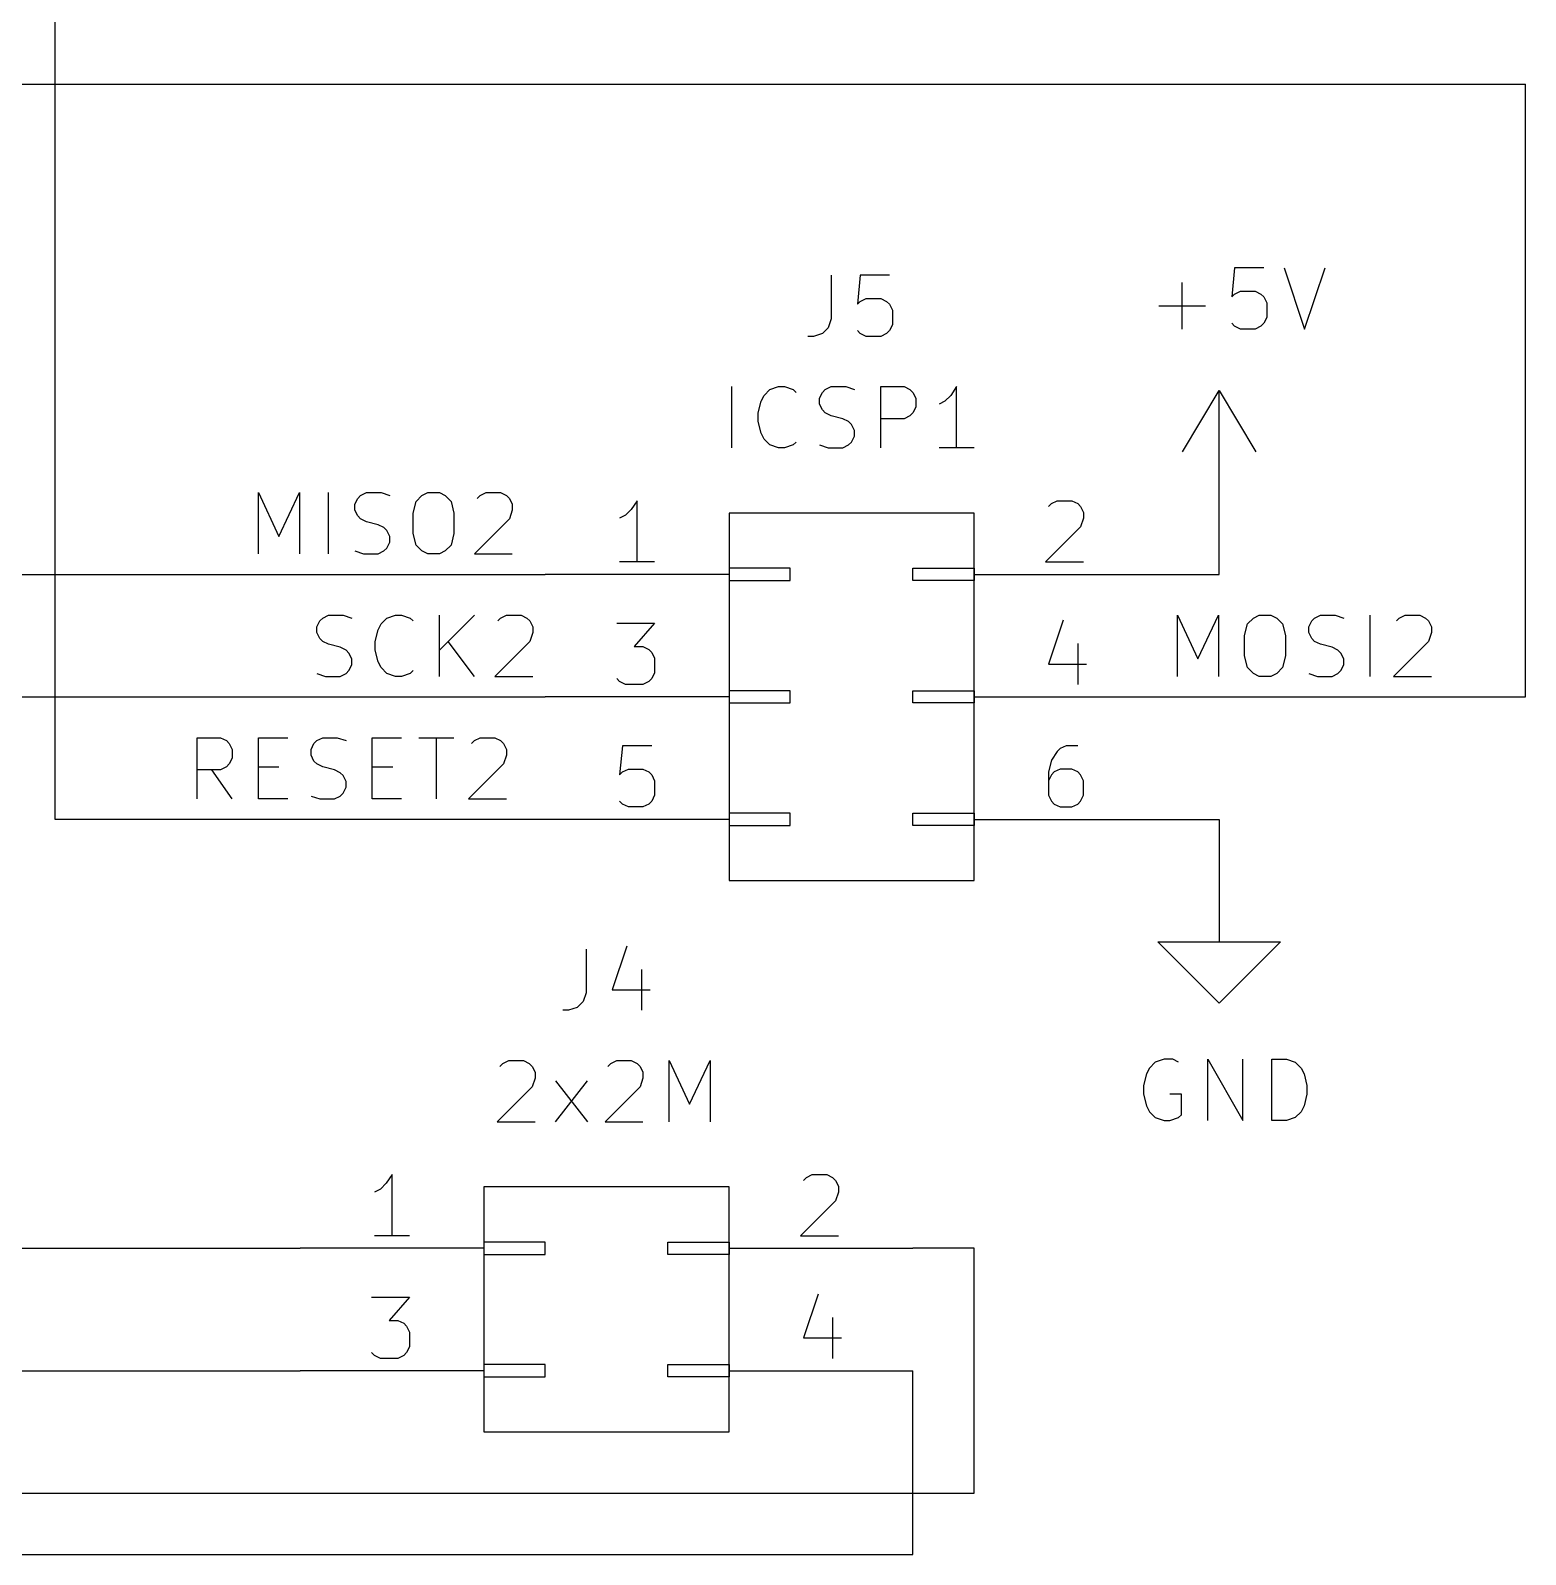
# Model space of a CAD drawing. Header units: millimetres. Extents: x 10 to 287, y -200 to -10.
# Drawn here: x 197.61 to 228.6, y -92.71 to -61.12 of the extents above; entities that cross this region are included whole.
import ezdxf

# ---------------------------------------------------------------- set-up
doc = ezdxf.new("R2010")
doc.units = ezdxf.units.MM
for name, color, linetype in [('GREENSIXTYFIVE', 129, 'CONTINUOUS'), ('LIGHTGREEN', 92, 'CONTINUOUS'), ('LIGHTRED', 12, 'CONTINUOUS'), ('RED', 14, 'CONTINUOUS'), ('REDSIX', 19, 'CONTINUOUS'), ('WHITE', 250, 'CONTINUOUS')]:
    doc.layers.add(name, color=color, linetype=linetype)

msp = doc.modelspace()

# ---------------------------------------------------------------- linework, layer by layer
at = {"layer": 'GREENSIXTYFIVE', "linetype": 'CONTINUOUS'}
for p, q in [((214.2067, -66.1874), (214.2067, -67.0946)), ((214.2067, -66.1874), (214.2067, -67.0946)), ((214.8114, -66.1874), (214.751, -66.7922)), ((214.8114, -66.1874), (214.751, -66.7922)), ((215.4162, -66.1874), (214.8114, -66.1874)), ((215.4162, -66.1874), (214.8114, -66.1874)), ((221.4819, -67.305), (221.4819, -66.3374)), ((221.4819, -67.305), (221.4819, -66.3374)), ((222.5705, -66.035), (222.5101, -66.6398)), ((222.5705, -66.035), (222.5101, -66.6398)), ((223.1753, -66.035), (222.5705, -66.035)), ((223.1753, -66.035), (222.5705, -66.035)), ((223.5986, -66.035), (224.0219, -67.305)), ((223.5986, -66.035), (224.0219, -67.305)), ((224.0219, -67.305), (224.4453, -66.035)), ((224.0219, -67.305), (224.4453, -66.035)), ((222.5101, -66.6398), (222.5705, -66.5793)), ((222.5101, -66.6398), (222.5705, -66.5793)), ((222.5705, -66.5793), (222.6915, -66.5188)), ((222.5705, -66.5793), (222.6915, -66.5188)), ((222.6915, -66.5188), (222.9939, -66.5188)), ((222.6915, -66.5188), (222.9939, -66.5188)), ((222.9939, -66.5188), (223.1148, -66.5793)), ((222.9939, -66.5188), (223.1148, -66.5793)), ((223.1148, -66.5793), (223.1753, -66.6398)), ((223.1148, -66.5793), (223.1753, -66.6398)), ((223.1753, -66.6398), (223.2358, -66.7607)), ((223.1753, -66.6398), (223.2358, -66.7607)), ((214.751, -66.7922), (214.8114, -66.7317)), ((214.751, -66.7922), (214.8114, -66.7317)), ((214.8114, -66.7317), (214.9324, -66.6712)), ((214.8114, -66.7317), (214.9324, -66.6712)), ((214.9324, -66.6712), (215.2348, -66.6712)), ((214.9324, -66.6712), (215.2348, -66.6712)), ((215.2348, -66.6712), (215.3557, -66.7317)), ((215.2348, -66.6712), (215.3557, -66.7317)), ((215.3557, -66.7317), (215.4162, -66.7922)), ((215.3557, -66.7317), (215.4162, -66.7922)), ((215.4162, -66.7922), (215.4767, -66.9131)), ((215.4162, -66.7922), (215.4767, -66.9131)), ((215.4767, -66.9131), (215.4767, -67.2155)), ((215.4767, -66.9131), (215.4767, -67.2155)), ((220.9981, -66.8212), (221.9658, -66.8212)), ((220.9981, -66.8212), (221.9658, -66.8212)), ((223.2358, -66.7607), (223.2358, -67.0631)), ((223.2358, -66.7607), (223.2358, -67.0631)), ((214.1462, -67.276), (214.0253, -67.397)), ((214.1462, -67.276), (214.0253, -67.397)), ((214.2067, -67.0946), (214.1462, -67.276)), ((214.2067, -67.0946), (214.1462, -67.276)), ((215.4767, -67.2155), (215.4162, -67.3365)), ((215.4767, -67.2155), (215.4162, -67.3365)), ((222.5705, -67.2446), (222.5101, -67.1841)), ((222.5705, -67.2446), (222.5101, -67.1841)), ((222.6915, -67.305), (222.5705, -67.2446)), ((222.6915, -67.305), (222.5705, -67.2446)), ((223.1148, -67.2446), (222.9939, -67.305)), ((223.1148, -67.2446), (222.9939, -67.305)), ((223.1753, -67.1841), (223.1148, -67.2446)), ((223.1753, -67.1841), (223.1148, -67.2446)), ((223.2358, -67.0631), (223.1753, -67.1841)), ((223.2358, -67.0631), (223.1753, -67.1841)), ((213.8438, -67.4574), (213.7229, -67.4574)), ((213.8438, -67.4574), (213.7229, -67.4574)), ((214.0253, -67.397), (213.8438, -67.4574)), ((214.0253, -67.397), (213.8438, -67.4574)), ((214.8114, -67.397), (214.751, -67.3365)), ((214.8114, -67.397), (214.751, -67.3365)), ((214.9324, -67.4574), (214.8114, -67.397)), ((214.9324, -67.4574), (214.8114, -67.397)), ((215.2348, -67.4574), (214.9324, -67.4574)), ((215.2348, -67.4574), (214.9324, -67.4574)), ((215.3557, -67.397), (215.2348, -67.4574)), ((215.3557, -67.397), (215.2348, -67.4574)), ((215.4162, -67.3365), (215.3557, -67.397)), ((215.4162, -67.3365), (215.3557, -67.397)), ((222.9939, -67.305), (222.6915, -67.305)), ((222.9939, -67.305), (222.6915, -67.305)), ((212.1504, -69.7688), (212.1504, -68.4988)), ((212.1504, -69.7688), (212.1504, -68.4988)), ((212.8157, -68.6803), (212.9367, -68.5593)), ((212.8157, -68.6803), (212.9367, -68.5593)), ((212.9367, -68.5593), (213.1181, -68.4988)), ((212.9367, -68.5593), (213.1181, -68.4988)), ((213.1181, -68.4988), (213.239, -68.4988)), ((213.1181, -68.4988), (213.239, -68.4988)), ((213.239, -68.4988), (213.4205, -68.5593)), ((213.239, -68.4988), (213.4205, -68.5593)), ((213.4205, -68.5593), (213.4809, -68.6198)), ((213.4205, -68.5593), (213.4809, -68.6198)), ((214.0252, -68.6198), (214.0857, -68.5593)), ((214.0252, -68.6198), (214.0857, -68.5593)), ((214.0857, -68.5593), (214.2067, -68.4988)), ((214.0857, -68.5593), (214.2067, -68.4988)), ((214.2067, -68.4988), (214.509, -68.4988)), ((214.2067, -68.4988), (214.509, -68.4988)), ((214.509, -68.4988), (214.6905, -68.5593)), ((214.509, -68.4988), (214.6905, -68.5593)), ((215.2347, -69.7688), (215.2347, -68.4988)), ((215.2347, -68.4988), (215.7185, -68.4988)), ((215.2347, -69.7688), (215.2347, -68.4988)), ((215.2347, -68.4988), (215.7185, -68.4988)), ((215.7185, -68.4988), (215.8395, -68.5593)), ((215.7185, -68.4988), (215.8395, -68.5593)), ((215.8395, -68.5593), (215.9, -68.6198)), ((215.8395, -68.5593), (215.9, -68.6198)), ((216.8071, -68.4988), (216.6862, -68.6803)), ((216.8071, -68.4988), (216.6862, -68.6803)), ((216.8071, -69.7688), (216.8071, -68.4988)), ((216.8071, -69.7688), (216.8071, -68.4988)), ((212.6948, -69.0431), (212.7552, -68.8012)), ((212.6948, -69.0431), (212.7552, -68.8012)), ((212.7552, -68.8012), (212.8157, -68.6803)), ((212.7552, -68.8012), (212.8157, -68.6803)), ((213.9648, -68.7407), (214.0252, -68.6198)), ((213.9648, -68.7407), (214.0252, -68.6198)), ((213.9648, -68.8617), (213.9648, -68.7407)), ((213.9648, -68.8617), (213.9648, -68.7407)), ((214.0252, -68.9826), (213.9648, -68.8617)), ((214.0252, -68.9826), (213.9648, -68.8617)), ((215.9, -68.6198), (215.9604, -68.7407)), ((215.9, -68.6198), (215.9604, -68.7407)), ((215.9604, -68.7407), (215.9604, -68.9222)), ((215.9604, -68.7407), (215.9604, -68.9222)), ((216.5652, -68.8012), (216.4443, -68.8617)), ((216.5652, -68.8012), (216.4443, -68.8617)), ((216.6862, -68.6803), (216.5652, -68.8012)), ((216.6862, -68.6803), (216.5652, -68.8012)), ((212.6948, -69.2245), (212.6948, -69.0431)), ((212.6948, -69.2245), (212.6948, -69.0431)), ((214.0857, -69.0431), (214.0252, -68.9826)), ((214.0857, -69.0431), (214.0252, -68.9826)), ((214.2067, -69.1036), (214.0857, -69.0431)), ((214.2067, -69.1036), (214.0857, -69.0431)), ((214.4486, -69.1641), (214.2067, -69.1036)), ((214.4486, -69.1641), (214.2067, -69.1036)), ((214.5695, -69.2245), (214.4486, -69.1641)), ((214.5695, -69.2245), (214.4486, -69.1641)), ((215.7185, -69.1641), (215.2347, -69.1641)), ((215.7185, -69.1641), (215.2347, -69.1641)), ((215.8395, -69.1036), (215.7185, -69.1641)), ((215.8395, -69.1036), (215.7185, -69.1641)), ((215.9, -69.0431), (215.8395, -69.1036)), ((215.9, -69.0431), (215.8395, -69.1036)), ((215.9604, -68.9222), (215.9, -69.0431)), ((215.9604, -68.9222), (215.9, -69.0431)), ((212.7552, -69.4664), (212.6948, -69.2245)), ((212.7552, -69.4664), (212.6948, -69.2245)), ((212.8157, -69.5874), (212.7552, -69.4664)), ((212.8157, -69.5874), (212.7552, -69.4664)), ((214.63, -69.285), (214.5695, -69.2245)), ((214.63, -69.285), (214.5695, -69.2245)), ((214.6905, -69.406), (214.63, -69.285)), ((214.6905, -69.406), (214.63, -69.285)), ((214.6905, -69.5269), (214.6905, -69.406)), ((214.6905, -69.5269), (214.6905, -69.406)), ((212.9367, -69.7084), (212.8157, -69.5874)), ((212.9367, -69.7084), (212.8157, -69.5874)), ((213.1181, -69.7688), (212.9367, -69.7084)), ((213.1181, -69.7688), (212.9367, -69.7084)), ((213.239, -69.7688), (213.1181, -69.7688)), ((213.239, -69.7688), (213.1181, -69.7688)), ((213.4205, -69.7084), (213.239, -69.7688)), ((213.4205, -69.7084), (213.239, -69.7688)), ((213.4809, -69.6479), (213.4205, -69.7084)), ((213.4809, -69.6479), (213.4205, -69.7084)), ((213.9648, -69.7084), (214.1462, -69.7688)), ((213.9648, -69.7084), (214.1462, -69.7688)), ((214.1462, -69.7688), (214.4486, -69.7688)), ((214.1462, -69.7688), (214.4486, -69.7688)), ((214.4486, -69.7688), (214.5695, -69.7084)), ((214.4486, -69.7688), (214.5695, -69.7084)), ((214.5695, -69.7084), (214.63, -69.6479)), ((214.5695, -69.7084), (214.63, -69.6479)), ((214.63, -69.6479), (214.6905, -69.5269)), ((214.63, -69.6479), (214.6905, -69.5269)), ((217.17, -69.7688), (216.4443, -69.7688)), ((217.17, -69.7688), (216.4443, -69.7688)), ((209.1267, -80.1574), (209.1267, -81.0646)), ((209.9733, -80.097), (209.671, -81.0041)), ((210.2757, -80.5808), (210.2757, -81.4274)), ((209.1267, -81.0646), (209.0662, -81.246)), ((209.671, -81.0041), (210.4571, -81.0041)), ((208.7638, -81.4274), (208.6429, -81.4274)), ((208.9453, -81.367), (208.7638, -81.4274)), ((209.0662, -81.246), (208.9453, -81.367)), ((221.107, -82.4434), (220.9256, -82.5039)), ((221.107, -82.4434), (220.9256, -82.5039)), ((221.2884, -82.4434), (221.107, -82.4434)), ((221.2884, -82.4434), (221.107, -82.4434)), ((221.4094, -82.5039), (221.2884, -82.4434)), ((221.4094, -82.5039), (221.2884, -82.4434)), ((222.0141, -83.7134), (222.0141, -82.4434)), ((222.0141, -82.4434), (222.7398, -83.7134)), ((222.0141, -83.7134), (222.0141, -82.4434)), ((222.0141, -82.4434), (222.7398, -83.7134)), ((222.7398, -83.7134), (222.7398, -82.4434)), ((222.7398, -83.7134), (222.7398, -82.4434)), ((223.3446, -83.7134), (223.3446, -82.4434)), ((223.3446, -82.4434), (223.647, -82.4434)), ((223.3446, -83.7134), (223.3446, -82.4434)), ((223.3446, -82.4434), (223.647, -82.4434)), ((223.647, -82.4434), (223.8284, -82.5039)), ((223.647, -82.4434), (223.8284, -82.5039)), ((207.3427, -82.5898), (207.4031, -82.5293)), ((207.4031, -82.5293), (207.5241, -82.4688)), ((207.5241, -82.4688), (207.8265, -82.4688)), ((207.8265, -82.4688), (207.9474, -82.5293)), ((207.9474, -82.5293), (208.0079, -82.5898)), ((208.0079, -82.5898), (208.0684, -82.7107)), ((208.0684, -82.7107), (208.0684, -82.8317)), ((209.5803, -82.5898), (209.6407, -82.5293)), ((209.6407, -82.5293), (209.7617, -82.4688)), ((209.7617, -82.4688), (210.0641, -82.4688)), ((210.0641, -82.4688), (210.185, -82.5293)), ((210.185, -82.5293), (210.2455, -82.5898)), ((210.2455, -82.5898), (210.306, -82.7107)), ((210.306, -82.7107), (210.306, -82.8317)), ((210.8502, -83.7388), (210.8502, -82.4688)), ((210.8502, -82.4688), (211.2736, -83.376)), ((211.2736, -83.376), (211.6969, -82.4688)), ((211.6969, -82.4688), (211.6969, -83.7388)), ((220.7441, -82.7458), (220.6837, -82.9877)), ((220.7441, -82.7458), (220.6837, -82.9877)), ((220.8046, -82.6249), (220.7441, -82.7458)), ((220.8046, -82.6249), (220.7441, -82.7458)), ((220.9256, -82.5039), (220.8046, -82.6249)), ((220.9256, -82.5039), (220.8046, -82.6249)), ((223.8284, -82.5039), (223.9494, -82.6249)), ((223.8284, -82.5039), (223.9494, -82.6249)), ((223.9494, -82.6249), (224.0099, -82.7458)), ((223.9494, -82.6249), (224.0099, -82.7458)), ((224.0099, -82.7458), (224.0703, -82.9877)), ((224.0099, -82.7458), (224.0703, -82.9877)), ((208.0079, -83.0131), (207.2822, -83.7388)), ((208.0684, -82.8317), (208.0079, -83.0131)), ((208.4917, -83.7388), (209.1569, -82.8922)), ((208.4917, -82.8922), (209.1569, -83.7388)), ((210.2455, -83.0131), (209.5198, -83.7388)), ((210.306, -82.8317), (210.2455, -83.0131)), ((220.6837, -82.9877), (220.6837, -83.1691)), ((220.6837, -82.9877), (220.6837, -83.1691)), ((224.0703, -82.9877), (224.0703, -83.1691)), ((224.0703, -82.9877), (224.0703, -83.1691)), ((220.6837, -83.1691), (220.7441, -83.411)), ((220.6837, -83.1691), (220.7441, -83.411)), ((221.4698, -83.1691), (221.2279, -83.1691)), ((221.4698, -83.1691), (221.2279, -83.1691)), ((221.4698, -83.5925), (221.4698, -83.1691)), ((221.4698, -83.5925), (221.4698, -83.1691)), ((224.0703, -83.1691), (224.0099, -83.411)), ((224.0703, -83.1691), (224.0099, -83.411)), ((220.7441, -83.411), (220.8046, -83.532)), ((220.7441, -83.411), (220.8046, -83.532)), ((220.8046, -83.532), (220.9256, -83.653)), ((220.8046, -83.532), (220.9256, -83.653)), ((220.9256, -83.653), (221.107, -83.7134)), ((220.9256, -83.653), (221.107, -83.7134)), ((221.107, -83.7134), (221.2279, -83.7134)), ((221.107, -83.7134), (221.2279, -83.7134)), ((221.2279, -83.7134), (221.4094, -83.653)), ((221.2279, -83.7134), (221.4094, -83.653)), ((221.4094, -83.653), (221.4698, -83.5925)), ((221.4094, -83.653), (221.4698, -83.5925)), ((223.647, -83.7134), (223.3446, -83.7134)), ((223.647, -83.7134), (223.3446, -83.7134)), ((223.8284, -83.653), (223.647, -83.7134)), ((223.8284, -83.653), (223.647, -83.7134)), ((223.9494, -83.532), (223.8284, -83.653)), ((223.9494, -83.532), (223.8284, -83.653)), ((224.0099, -83.411), (223.9494, -83.532)), ((224.0099, -83.411), (223.9494, -83.532)), ((207.2822, -83.7388), (208.0684, -83.7388)), ((209.5198, -83.7388), (210.306, -83.7388))]:
    msp.add_line(p, q, dxfattribs=at)
at = {"layer": 'LIGHTGREEN', "linetype": 'CONTINUOUS'}
for p, q in [((198.12, -77.47), (198.12, -40.64)), ((193.04, -62.23), (228.6, -62.23)), ((228.6, -74.93), (228.6, -62.23)), ((222.25, -72.39), (222.25, -71.12)), ((195.58, -72.39), (208.28, -72.39)), ((220.98, -72.39), (222.25, -72.39)), ((180.34, -74.93), (208.28, -74.93)), ((220.98, -74.93), (228.6, -74.93)), ((208.28, -77.47), (198.12, -77.47)), ((220.98, -77.47), (222.25, -77.47)), ((222.25, -77.47), (222.25, -78.74)), ((191.77, -86.36), (203.2, -86.36)), ((217.17, -86.36), (215.9, -86.36)), ((217.17, -91.44), (217.17, -86.36)), ((189.23, -88.9), (203.2, -88.9)), ((215.9, -92.71), (215.9, -88.9)), ((185.42, -91.44), (217.17, -91.44)), ((182.88, -92.71), (215.9, -92.71))]:
    msp.add_line(p, q, dxfattribs=at)
at = {"layer": 'LIGHTRED', "linetype": 'CONTINUOUS'}
for p, q in [((210.0641, -71.0444), (209.9431, -71.1653)), ((210.0641, -71.0444), (209.9431, -71.1653)), ((210.185, -70.8629), (210.0641, -71.0444)), ((210.185, -70.8629), (210.0641, -71.0444)), ((210.185, -72.1329), (210.185, -70.8629)), ((210.185, -72.1329), (210.185, -70.8629)), ((218.7122, -70.9839), (218.7726, -70.9234)), ((218.7122, -70.9839), (218.7726, -70.9234)), ((218.7726, -70.9234), (218.8936, -70.8629)), ((218.7726, -70.9234), (218.8936, -70.8629)), ((218.8936, -70.8629), (219.196, -70.8629)), ((218.8936, -70.8629), (219.196, -70.8629)), ((219.196, -70.8629), (219.3169, -70.9234)), ((219.196, -70.8629), (219.3169, -70.9234)), ((219.3169, -70.9234), (219.3774, -70.9839)), ((219.3169, -70.9234), (219.3774, -70.9839)), ((219.3774, -70.9839), (219.4379, -71.1048)), ((219.3774, -70.9839), (219.4379, -71.1048)), ((209.9431, -71.1653), (209.8222, -71.2258)), ((209.9431, -71.1653), (209.8222, -71.2258)), ((219.4379, -71.2258), (219.3774, -71.4072)), ((219.4379, -71.2258), (219.3774, -71.4072)), ((219.4379, -71.1048), (219.4379, -71.2258)), ((219.4379, -71.1048), (219.4379, -71.2258)), ((219.3774, -71.4072), (218.6517, -72.1329)), ((219.3774, -71.4072), (218.6517, -72.1329)), ((210.5479, -72.1329), (209.8222, -72.1329)), ((210.5479, -72.1329), (209.8222, -72.1329)), ((218.6517, -72.1329), (219.4379, -72.1329)), ((218.6517, -72.1329), (219.4379, -72.1329)), ((209.7617, -73.4029), (210.5479, -73.4029)), ((209.7617, -73.4029), (210.5479, -73.4029)), ((210.5479, -73.4029), (210.1245, -73.8867)), ((210.5479, -73.4029), (210.1245, -73.8867)), ((219.0145, -73.3425), (218.7122, -74.2496)), ((219.0145, -73.3425), (218.7122, -74.2496)), ((210.1245, -73.8867), (210.306, -73.8867)), ((210.1245, -73.8867), (210.306, -73.8867)), ((210.306, -73.8867), (210.4269, -73.9472)), ((210.306, -73.8867), (210.4269, -73.9472)), ((219.3169, -73.8263), (219.3169, -74.6729)), ((219.3169, -73.8263), (219.3169, -74.6729)), ((210.4269, -73.9472), (210.4874, -74.0077)), ((210.4269, -73.9472), (210.4874, -74.0077)), ((210.4874, -74.0077), (210.5479, -74.1286)), ((210.4874, -74.0077), (210.5479, -74.1286)), ((210.5479, -74.1286), (210.5479, -74.431)), ((210.5479, -74.1286), (210.5479, -74.431)), ((209.8222, -74.6125), (209.7617, -74.552)), ((209.8222, -74.6125), (209.7617, -74.552)), ((210.4874, -74.552), (210.4269, -74.6125)), ((210.4874, -74.552), (210.4269, -74.6125)), ((210.5479, -74.431), (210.4874, -74.552)), ((210.5479, -74.431), (210.4874, -74.552)), ((218.7122, -74.2496), (219.4983, -74.2496)), ((218.7122, -74.2496), (219.4983, -74.2496)), ((209.9431, -74.6729), (209.8222, -74.6125)), ((209.9431, -74.6729), (209.8222, -74.6125)), ((210.306, -74.6729), (209.9431, -74.6729)), ((210.306, -74.6729), (209.9431, -74.6729)), ((210.4269, -74.6125), (210.306, -74.6729)), ((210.4269, -74.6125), (210.306, -74.6729)), ((209.8826, -75.9429), (209.8222, -76.5477)), ((209.8826, -75.9429), (209.8222, -76.5477)), ((210.4874, -75.9429), (209.8826, -75.9429)), ((210.4874, -75.9429), (209.8826, -75.9429)), ((218.8936, -76.0639), (218.7726, -76.2453)), ((218.8936, -76.0639), (218.7726, -76.2453)), ((218.9541, -76.0034), (218.8936, -76.0639)), ((218.9541, -76.0034), (218.8936, -76.0639)), ((219.075, -75.9429), (218.9541, -76.0034)), ((219.075, -75.9429), (218.9541, -76.0034)), ((219.3169, -75.9429), (219.075, -75.9429)), ((219.3169, -75.9429), (219.075, -75.9429)), ((209.8826, -76.4872), (210.0036, -76.4267)), ((209.8826, -76.4872), (210.0036, -76.4267)), ((210.0036, -76.4267), (210.306, -76.4267)), ((210.0036, -76.4267), (210.306, -76.4267)), ((210.306, -76.4267), (210.4269, -76.4872)), ((210.306, -76.4267), (210.4269, -76.4872)), ((218.7726, -76.2453), (218.7122, -76.4872)), ((218.7726, -76.2453), (218.7122, -76.4872)), ((218.9541, -76.4267), (218.8331, -76.4872)), ((218.9541, -76.4267), (218.8331, -76.4872)), ((219.196, -76.4267), (218.9541, -76.4267)), ((219.196, -76.4267), (218.9541, -76.4267)), ((219.3169, -76.4872), (219.196, -76.4267)), ((219.3169, -76.4872), (219.196, -76.4267)), ((209.8222, -76.5477), (209.8826, -76.4872)), ((209.8222, -76.5477), (209.8826, -76.4872)), ((210.4269, -76.4872), (210.4874, -76.5477)), ((210.4269, -76.4872), (210.4874, -76.5477)), ((210.4874, -76.5477), (210.5479, -76.6686)), ((210.4874, -76.5477), (210.5479, -76.6686)), ((210.5479, -76.6686), (210.5479, -76.971)), ((210.5479, -76.6686), (210.5479, -76.971)), ((218.7122, -76.4872), (218.7122, -76.971)), ((218.7122, -76.4872), (218.7122, -76.971)), ((218.7726, -76.5477), (218.7122, -76.6686)), ((218.7726, -76.5477), (218.7122, -76.6686)), ((218.8331, -76.4872), (218.7726, -76.5477)), ((218.8331, -76.4872), (218.7726, -76.5477)), ((219.3774, -76.5477), (219.3169, -76.4872)), ((219.3774, -76.5477), (219.3169, -76.4872)), ((219.4379, -76.6686), (219.3774, -76.5477)), ((219.4379, -76.6686), (219.3774, -76.5477)), ((219.4379, -76.971), (219.4379, -76.6686)), ((219.4379, -76.971), (219.4379, -76.6686)), ((210.5479, -76.971), (210.4874, -77.092)), ((210.5479, -76.971), (210.4874, -77.092)), ((218.7122, -76.971), (218.7726, -77.092)), ((218.7122, -76.971), (218.7726, -77.092)), ((219.3774, -77.092), (219.4379, -76.971)), ((219.3774, -77.092), (219.4379, -76.971)), ((209.8826, -77.1525), (209.8222, -77.092)), ((209.8826, -77.1525), (209.8222, -77.092)), ((210.0036, -77.2129), (209.8826, -77.1525)), ((210.0036, -77.2129), (209.8826, -77.1525)), ((210.306, -77.2129), (210.0036, -77.2129)), ((210.306, -77.2129), (210.0036, -77.2129)), ((210.4269, -77.1525), (210.306, -77.2129)), ((210.4269, -77.1525), (210.306, -77.2129)), ((210.4874, -77.092), (210.4269, -77.1525)), ((210.4874, -77.092), (210.4269, -77.1525)), ((218.7726, -77.092), (218.8331, -77.1525)), ((218.7726, -77.092), (218.8331, -77.1525)), ((218.8331, -77.1525), (218.9541, -77.2129)), ((218.8331, -77.1525), (218.9541, -77.2129)), ((218.9541, -77.2129), (219.196, -77.2129)), ((218.9541, -77.2129), (219.196, -77.2129)), ((219.196, -77.2129), (219.3169, -77.1525)), ((219.196, -77.2129), (219.3169, -77.1525)), ((219.3169, -77.1525), (219.3774, -77.092)), ((219.3169, -77.1525), (219.3774, -77.092)), ((205.105, -84.8329), (204.9841, -85.0144)), ((205.105, -86.1029), (205.105, -84.8329)), ((213.6322, -84.9539), (213.6926, -84.8934)), ((213.6926, -84.8934), (213.8136, -84.8329)), ((213.8136, -84.8329), (214.116, -84.8329)), ((214.116, -84.8329), (214.2369, -84.8934)), ((214.2369, -84.8934), (214.2974, -84.9539)), ((214.2974, -84.9539), (214.3579, -85.0748)), ((204.8631, -85.1353), (204.7422, -85.1958)), ((204.9841, -85.0144), (204.8631, -85.1353)), ((214.3579, -85.1958), (214.2974, -85.3772)), ((214.3579, -85.0748), (214.3579, -85.1958)), ((214.2974, -85.3772), (213.5717, -86.1029)), ((205.4679, -86.1029), (204.7422, -86.1029)), ((213.5717, -86.1029), (214.3579, -86.1029)), ((204.6817, -87.3729), (205.4679, -87.3729)), ((205.4679, -87.3729), (205.0445, -87.8567)), ((213.9345, -87.3125), (213.6322, -88.2196)), ((214.2369, -87.7963), (214.2369, -88.6429)), ((205.0445, -87.8567), (205.226, -87.8567)), ((205.226, -87.8567), (205.3469, -87.9172)), ((205.3469, -87.9172), (205.4074, -87.9777)), ((205.4074, -87.9777), (205.4679, -88.0986)), ((205.4679, -88.0986), (205.4679, -88.401)), ((205.4679, -88.401), (205.4074, -88.522)), ((213.6322, -88.2196), (214.4183, -88.2196)), ((204.7422, -88.5825), (204.6817, -88.522)), ((204.8631, -88.6429), (204.7422, -88.5825)), ((205.226, -88.6429), (204.8631, -88.6429)), ((205.3469, -88.5825), (205.226, -88.6429)), ((205.4074, -88.522), (205.3469, -88.5825))]:
    msp.add_line(p, q, dxfattribs=at)
at = {"layer": 'RED', "linetype": 'CONTINUOUS'}
for p, q in [((221.488, -69.85), (222.25, -68.58)), ((222.25, -68.58), (223.012, -69.85)), ((222.25, -71.12), (222.25, -68.58)), ((212.09, -71.12), (212.09, -78.74)), ((217.17, -71.12), (212.09, -71.12)), ((217.17, -78.74), (217.17, -71.12)), ((212.09, -72.263), (212.09, -72.517)), ((213.36, -72.263), (212.09, -72.263)), ((213.36, -72.517), (213.36, -72.263)), ((215.9, -72.517), (215.9, -72.263)), ((215.9, -72.263), (217.17, -72.263)), ((217.17, -72.263), (217.17, -72.517)), ((212.09, -72.39), (208.28, -72.39)), ((212.09, -72.39), (208.28, -72.39)), ((212.09, -72.517), (213.36, -72.517)), ((217.17, -72.517), (215.9, -72.517)), ((217.17, -72.39), (220.98, -72.39)), ((217.17, -72.39), (220.98, -72.39)), ((212.09, -74.803), (212.09, -75.057)), ((213.36, -74.803), (212.09, -74.803)), ((213.36, -75.057), (213.36, -74.803)), ((215.9, -75.057), (215.9, -74.803)), ((215.9, -74.803), (217.17, -74.803)), ((217.17, -74.803), (217.17, -75.057)), ((212.09, -74.93), (208.28, -74.93)), ((212.09, -74.93), (208.28, -74.93)), ((212.09, -75.057), (213.36, -75.057)), ((217.17, -75.057), (215.9, -75.057)), ((217.17, -74.93), (220.98, -74.93)), ((217.17, -74.93), (220.98, -74.93)), ((212.09, -77.343), (212.09, -77.597)), ((213.36, -77.343), (212.09, -77.343)), ((213.36, -77.597), (213.36, -77.343)), ((215.9, -77.597), (215.9, -77.343)), ((215.9, -77.343), (217.17, -77.343)), ((217.17, -77.343), (217.17, -77.597)), ((212.09, -77.47), (208.28, -77.47)), ((212.09, -77.47), (208.28, -77.47)), ((212.09, -77.597), (213.36, -77.597)), ((217.17, -77.597), (215.9, -77.597)), ((217.17, -77.47), (220.98, -77.47)), ((217.17, -77.47), (220.98, -77.47)), ((212.09, -78.74), (217.17, -78.74)), ((222.25, -78.74), (222.25, -80.01)), ((222.25, -81.28), (220.98, -80.01)), ((220.98, -80.01), (222.25, -80.01)), ((222.25, -80.01), (223.52, -80.01)), ((223.52, -80.01), (222.25, -81.28)), ((207.01, -85.09), (207.01, -90.17)), ((212.09, -85.09), (207.01, -85.09)), ((212.09, -90.17), (212.09, -85.09)), ((207.01, -86.233), (207.01, -86.487)), ((208.28, -86.233), (207.01, -86.233)), ((208.28, -86.487), (208.28, -86.233)), ((210.82, -86.487), (210.82, -86.233)), ((210.82, -86.233), (212.09, -86.233)), ((212.09, -86.233), (212.09, -86.487)), ((207.01, -86.36), (203.2, -86.36)), ((207.01, -86.487), (208.28, -86.487)), ((212.09, -86.487), (210.82, -86.487)), ((212.09, -86.36), (215.9, -86.36)), ((207.01, -88.773), (207.01, -89.027)), ((208.28, -88.773), (207.01, -88.773)), ((208.28, -89.027), (208.28, -88.773)), ((210.82, -89.027), (210.82, -88.773)), ((210.82, -88.773), (212.09, -88.773)), ((212.09, -88.773), (212.09, -89.027)), ((207.01, -88.9), (203.2, -88.9)), ((207.01, -89.027), (208.28, -89.027)), ((212.09, -89.027), (210.82, -89.027)), ((212.09, -88.9), (215.9, -88.9)), ((207.01, -90.17), (212.09, -90.17))]:
    msp.add_line(p, q, dxfattribs=at)
at = {"layer": 'REDSIX', "linetype": 'CONTINUOUS'}
for p, q in [((202.3367, -71.9658), (202.3367, -70.6958)), ((202.3367, -70.6958), (202.7601, -71.603)), ((202.7601, -71.603), (203.1834, -70.6958)), ((203.1834, -70.6958), (203.1834, -71.9658)), ((203.7881, -71.9658), (203.7881, -70.6958)), ((204.3929, -70.8168), (204.4534, -70.7563)), ((204.4534, -70.7563), (204.5744, -70.6958)), ((204.5744, -70.6958), (204.8767, -70.6958)), ((204.8767, -70.6958), (205.0582, -70.7563)), ((205.6024, -70.8773), (205.7234, -70.7563)), ((205.7234, -70.7563), (205.8443, -70.6958)), ((205.8443, -70.6958), (206.0862, -70.6958)), ((206.0862, -70.6958), (206.2072, -70.7563)), ((206.2072, -70.7563), (206.3281, -70.8773)), ((206.8725, -70.8168), (206.9329, -70.7563)), ((206.9329, -70.7563), (207.0539, -70.6958)), ((207.0539, -70.6958), (207.3563, -70.6958)), ((207.3563, -70.6958), (207.4772, -70.7563)), ((207.4772, -70.7563), (207.5377, -70.8168)), ((204.3325, -70.9377), (204.3929, -70.8168)), ((204.3325, -71.0587), (204.3325, -70.9377)), ((204.3929, -71.1796), (204.3325, -71.0587)), ((205.542, -71.1192), (205.6024, -70.8773)), ((206.3281, -70.8773), (206.3886, -71.1192)), ((207.5377, -70.8168), (207.5982, -70.9377)), ((207.5982, -71.0587), (207.5377, -71.2401)), ((207.5982, -70.9377), (207.5982, -71.0587)), ((204.4534, -71.2401), (204.3929, -71.1796)), ((204.5744, -71.3006), (204.4534, -71.2401)), ((204.8163, -71.3611), (204.5744, -71.3006)), ((204.9372, -71.4215), (204.8163, -71.3611)), ((205.542, -71.5425), (205.542, -71.1192)), ((206.3886, -71.1192), (206.3886, -71.5425)), ((207.5377, -71.2401), (206.812, -71.9658)), ((204.9977, -71.482), (204.9372, -71.4215)), ((205.0582, -71.603), (204.9977, -71.482)), ((205.0582, -71.7239), (205.0582, -71.603)), ((205.6024, -71.7844), (205.542, -71.5425)), ((206.3886, -71.5425), (206.3281, -71.7844)), ((204.3325, -71.9054), (204.5139, -71.9658)), ((204.5139, -71.9658), (204.8163, -71.9658)), ((204.8163, -71.9658), (204.9372, -71.9054)), ((204.9372, -71.9054), (204.9977, -71.8449)), ((204.9977, -71.8449), (205.0582, -71.7239)), ((205.7234, -71.9054), (205.6024, -71.7844)), ((205.8443, -71.9658), (205.7234, -71.9054)), ((206.0862, -71.9658), (205.8443, -71.9658)), ((206.2072, -71.9054), (206.0862, -71.9658)), ((206.3281, -71.7844), (206.2072, -71.9054)), ((206.812, -71.9658), (207.5982, -71.9658)), ((203.6067, -73.3568), (203.6672, -73.2963)), ((203.6672, -73.2963), (203.7882, -73.2358)), ((203.7882, -73.2358), (204.0905, -73.2358)), ((204.0905, -73.2358), (204.272, -73.2963)), ((204.8767, -73.4173), (204.9977, -73.2963)), ((204.9977, -73.2963), (205.1791, -73.2358)), ((205.1791, -73.2358), (205.3, -73.2358)), ((205.3, -73.2358), (205.4815, -73.2963)), ((205.4815, -73.2963), (205.5419, -73.3568)), ((206.0862, -74.5058), (206.0862, -73.2358)), ((206.8119, -73.2358), (206.0862, -73.9615)), ((207.2958, -73.3568), (207.3562, -73.2963)), ((207.3562, -73.2963), (207.4772, -73.2358)), ((207.4772, -73.2358), (207.7796, -73.2358)), ((207.7796, -73.2358), (207.9005, -73.2963)), ((207.9005, -73.2963), (207.961, -73.3568)), ((221.3867, -74.5058), (221.3867, -73.2358)), ((221.3867, -73.2358), (221.8101, -74.143)), ((221.8101, -74.143), (222.2334, -73.2358)), ((222.2334, -73.2358), (222.2334, -74.5058)), ((222.8381, -73.4173), (222.9591, -73.2963)), ((222.9591, -73.2963), (223.08, -73.2358)), ((223.08, -73.2358), (223.3219, -73.2358)), ((223.3219, -73.2358), (223.4429, -73.2963)), ((223.4429, -73.2963), (223.5638, -73.4173)), ((224.1686, -73.3568), (224.2291, -73.2963)), ((224.2291, -73.2963), (224.3501, -73.2358)), ((224.3501, -73.2358), (224.6524, -73.2358)), ((224.6524, -73.2358), (224.8339, -73.2963)), ((225.3781, -74.5058), (225.3781, -73.2358)), ((225.9225, -73.3568), (225.9829, -73.2963)), ((225.9829, -73.2963), (226.1039, -73.2358)), ((226.1039, -73.2358), (226.4063, -73.2358)), ((226.4063, -73.2358), (226.5272, -73.2963)), ((226.5272, -73.2963), (226.5877, -73.3568)), ((203.5463, -73.4777), (203.6067, -73.3568)), ((203.5463, -73.5987), (203.5463, -73.4777)), ((203.6067, -73.7196), (203.5463, -73.5987)), ((204.7558, -73.7801), (204.8162, -73.5382)), ((204.8162, -73.5382), (204.8767, -73.4173)), ((207.961, -73.3568), (208.0215, -73.4777)), ((208.0215, -73.5987), (207.961, -73.7801)), ((208.0215, -73.4777), (208.0215, -73.5987)), ((222.7777, -73.6592), (222.8381, -73.4173)), ((223.5638, -73.4173), (223.6243, -73.6592)), ((224.1082, -73.4777), (224.1686, -73.3568)), ((224.1082, -73.5987), (224.1082, -73.4777)), ((224.1686, -73.7196), (224.1082, -73.5987)), ((226.5877, -73.3568), (226.6482, -73.4777)), ((226.6482, -73.5987), (226.5877, -73.7801)), ((226.6482, -73.4777), (226.6482, -73.5987)), ((203.6672, -73.7801), (203.6067, -73.7196)), ((203.7882, -73.8406), (203.6672, -73.7801)), ((204.0301, -73.9011), (203.7882, -73.8406)), ((204.151, -73.9615), (204.0301, -73.9011)), ((204.7558, -73.9615), (204.7558, -73.7801)), ((206.8119, -74.5058), (206.2677, -73.7801)), ((207.961, -73.7801), (207.2353, -74.5058)), ((222.7777, -74.0825), (222.7777, -73.6592)), ((223.6243, -73.6592), (223.6243, -74.0825)), ((224.2291, -73.7801), (224.1686, -73.7196)), ((224.3501, -73.8406), (224.2291, -73.7801)), ((224.592, -73.9011), (224.3501, -73.8406)), ((224.7129, -73.9615), (224.592, -73.9011)), ((226.5877, -73.7801), (225.862, -74.5058)), ((204.2115, -74.022), (204.151, -73.9615)), ((204.272, -74.143), (204.2115, -74.022)), ((204.272, -74.2639), (204.272, -74.143)), ((204.8162, -74.2034), (204.7558, -73.9615)), ((204.8767, -74.3244), (204.8162, -74.2034)), ((222.8381, -74.3244), (222.7777, -74.0825)), ((223.6243, -74.0825), (223.5638, -74.3244)), ((224.7734, -74.022), (224.7129, -73.9615)), ((224.8339, -74.143), (224.7734, -74.022)), ((224.8339, -74.2639), (224.8339, -74.143)), ((203.5463, -74.4454), (203.7277, -74.5058)), ((203.7277, -74.5058), (204.0301, -74.5058)), ((204.0301, -74.5058), (204.151, -74.4454)), ((204.151, -74.4454), (204.2115, -74.3849)), ((204.2115, -74.3849), (204.272, -74.2639)), ((204.9977, -74.4454), (204.8767, -74.3244)), ((205.1791, -74.5058), (204.9977, -74.4454)), ((205.3, -74.5058), (205.1791, -74.5058)), ((205.4815, -74.4454), (205.3, -74.5058)), ((205.5419, -74.3849), (205.4815, -74.4454)), ((207.2353, -74.5058), (208.0215, -74.5058)), ((222.9591, -74.4454), (222.8381, -74.3244)), ((223.08, -74.5058), (222.9591, -74.4454)), ((223.3219, -74.5058), (223.08, -74.5058)), ((223.4429, -74.4454), (223.3219, -74.5058)), ((223.5638, -74.3244), (223.4429, -74.4454)), ((224.1082, -74.4454), (224.2896, -74.5058)), ((224.2896, -74.5058), (224.592, -74.5058)), ((224.592, -74.5058), (224.7129, -74.4454)), ((224.7129, -74.4454), (224.7734, -74.3849)), ((224.7734, -74.3849), (224.8339, -74.2639)), ((225.862, -74.5058), (226.6482, -74.5058)), ((201.0667, -77.0458), (201.0667, -75.7758)), ((201.0667, -75.7758), (201.5505, -75.7758)), ((201.5505, -75.7758), (201.6715, -75.8363)), ((202.3367, -77.0458), (202.3367, -75.7758)), ((202.3367, -75.7758), (202.9415, -75.7758)), ((203.5462, -75.8363), (203.6672, -75.7758)), ((203.6672, -75.7758), (203.9695, -75.7758)), ((203.9695, -75.7758), (204.151, -75.8363)), ((204.6952, -77.0458), (204.6952, -75.7758)), ((204.6952, -75.7758), (205.3, -75.7758)), ((205.6628, -75.7758), (206.3885, -75.7758)), ((206.0257, -77.0458), (206.0257, -75.7758)), ((206.8118, -75.8363), (206.9328, -75.7758)), ((206.9328, -75.7758), (207.2352, -75.7758)), ((207.2352, -75.7758), (207.3561, -75.8363)), ((201.6715, -75.8363), (201.732, -75.8968)), ((201.732, -75.8968), (201.7924, -76.0177)), ((201.7924, -76.0177), (201.7924, -76.1992)), ((203.4253, -76.0177), (203.4857, -75.8968)), ((203.4253, -76.1387), (203.4253, -76.0177)), ((203.4857, -76.2596), (203.4253, -76.1387)), ((203.4857, -75.8968), (203.5462, -75.8363)), ((206.7514, -75.8968), (206.8118, -75.8363)), ((207.3561, -75.8363), (207.4166, -75.8968)), ((207.4166, -75.8968), (207.4771, -76.0177)), ((207.4771, -76.1387), (207.4166, -76.3201)), ((207.4771, -76.0177), (207.4771, -76.1387)), ((201.5505, -76.4411), (201.0667, -76.4411)), ((201.7924, -77.0458), (201.3691, -76.4411)), ((201.6715, -76.3806), (201.5505, -76.4411)), ((201.732, -76.3201), (201.6715, -76.3806)), ((201.7924, -76.1992), (201.732, -76.3201)), ((202.3367, -76.3806), (202.7601, -76.3806)), ((203.5462, -76.3201), (203.4857, -76.2596)), ((203.6672, -76.3806), (203.5462, -76.3201)), ((203.9091, -76.4411), (203.6672, -76.3806)), ((204.03, -76.5015), (203.9091, -76.4411)), ((204.6952, -76.3806), (205.1186, -76.3806)), ((207.4166, -76.3201), (206.6909, -77.0458)), ((204.0905, -76.562), (204.03, -76.5015)), ((204.151, -76.683), (204.0905, -76.562)), ((204.151, -76.8039), (204.151, -76.683)), ((202.9415, -77.0458), (202.3367, -77.0458)), ((203.4253, -76.9854), (203.6067, -77.0458)), ((203.6067, -77.0458), (203.9091, -77.0458)), ((203.9091, -77.0458), (204.03, -76.9854)), ((204.03, -76.9854), (204.0905, -76.9249)), ((204.0905, -76.9249), (204.151, -76.8039)), ((205.3, -77.0458), (204.6952, -77.0458)), ((206.6909, -77.0458), (207.4771, -77.0458))]:
    msp.add_line(p, q, dxfattribs=at)
at = {"layer": 'WHITE', "linetype": 'CONTINUOUS'}
for p, q in [((212.09, -71.12), (212.09, -78.74)), ((217.17, -71.12), (212.09, -71.12)), ((217.17, -78.74), (217.17, -71.12)), ((212.09, -78.74), (217.17, -78.74)), ((207.01, -85.09), (207.01, -90.17)), ((212.09, -85.09), (207.01, -85.09)), ((212.09, -90.17), (212.09, -85.09)), ((207.01, -90.17), (212.09, -90.17))]:
    msp.add_line(p, q, dxfattribs=at)

doc.saveas('drawing.dxf')
